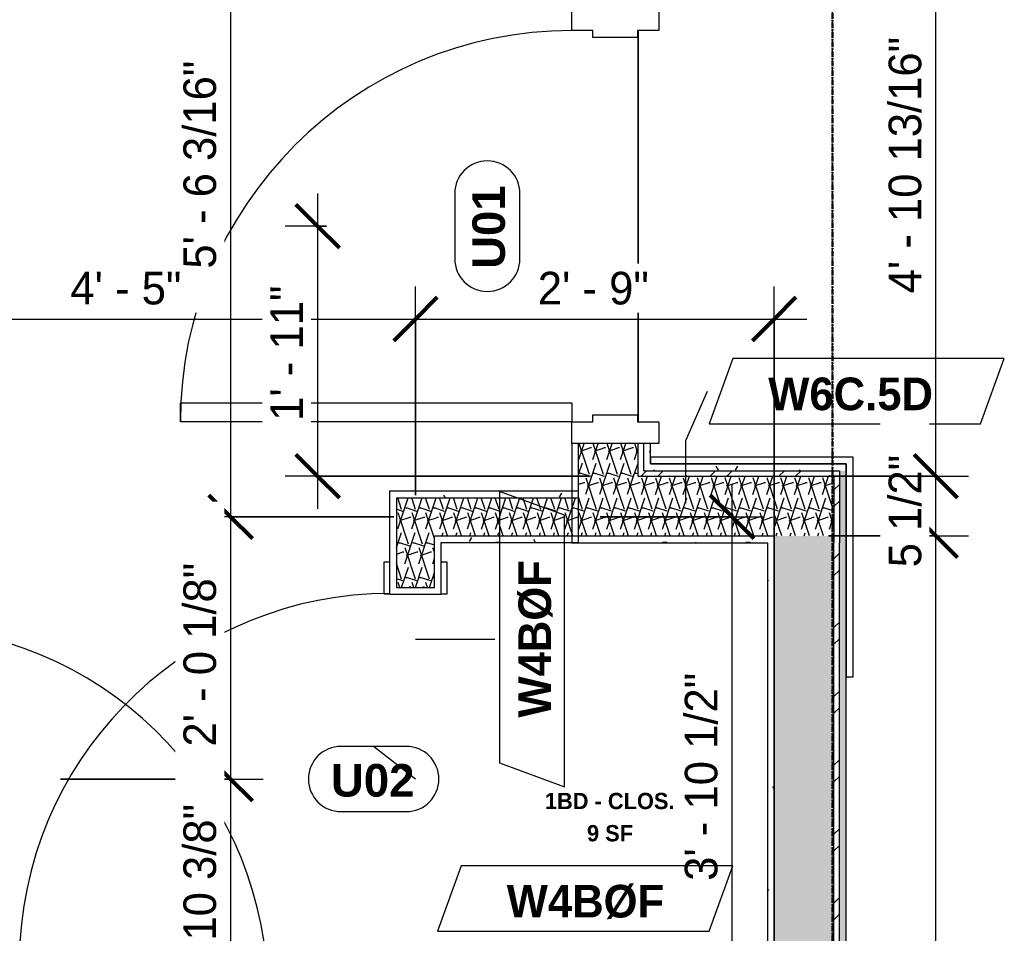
# Model space of a CAD drawing. Header units: inches. Extents: x -4058 to -1781, y 9814 to 12289.
# Drawn here: x -3556.1 to -3465.5, y 10923.4 to 11007.4 of the extents above; entities that cross this region are included whole.
import ezdxf

# ---------------------------------------------------------------- set-up
doc = ezdxf.new("R2010")
doc.units = ezdxf.units.IN
doc.header["$MEASUREMENT"] = 0
doc.linetypes.add('Grid Line 1_2_', pattern=[0.875, 0.5, -0.125, 0.125, -0.125])
doc.linetypes.add('Grid Line 1_2__2_', pattern=[0.875, 0.5, -0.125, 0.125, -0.125])
for name, color, linetype, lineweight in [('0-1', 7, 'Continuous', 5), ('0-4', 55, 'Continuous', 9), ('A-ANNO-DIMS', 211, 'Continuous', 9), ('A-ANNO-DIMS-32', 211, 'Continuous', 9), ('A-AREA-IDEN', 2, 'Continuous', 9), ('A-DOOR-1', 7, 'Continuous', 9), ('A-DOOR-2', 31, 'Continuous', 9), ('A-DOOR-FRAM', 31, 'Continuous', 9), ('A-DOOR-FRAM-1', 7, 'Continuous', 9), ('A-DOOR-IDEN', 31, 'Continuous', 9), ('A-FLOR-1', 7, 'Continuous', 9), ('A-WALL-1', 7, 'Continuous', 9), ('A-WALL-2', 113, 'Continuous', 9), ('A-WALL-IDEN', 211, 'Continuous', 9), ('A-WALL-PATT-1', 9, 'Continuous', 9), ('I-WALL-2', 7, 'Continuous', 9), ('S-GRID-1', 1, 'Grid Line 1_2_', 9), ('S-GRID-2', 1, 'Grid Line 1_2__2_', 30)]:
    doc.layers.add(name, color=color, linetype=linetype, lineweight=lineweight)
doc.styles.add('Arial_B', font='arialbd.ttf', dxfattribs={"height": 3})
doc.styles.add('Century Gothic', font='ufonts.com_century-gothic.ttf', dxfattribs={"height": 3})
doc.styles.add('Century Gothic_B', font='GOTHICB.TTF', dxfattribs={"height": 1.5})
doc.styles.add('Century Gothic_B_1', font='GOTHICB.TTF', dxfattribs={"height": 3})
doc.dimstyles.new('THE_DIMENSION_STRING_2', dxfattribs={"dimscale": 12, "dimtxt": 3.132505, "dimasz": 0.333333, "dimexe": 0.25, "dimexo": 0.166667, "dimgap": 0.041667, "dimtad": 1, "dimdec": 4, "dimrnd": 0.0625, "dimzin": 3, "dimdsep": 46, "dimlunit": 4, "dimtxsty": 'Century Gothic', "dimblk1": 'OBLIQUE', "dimblk2": 'OBLIQUE', "dimsah": 1, "dimcen": 0.09, "dimdle": 0.25, "dimazin": 0, "dimtfac": 1, "dimtdec": 4, "dimtix": 1, "dimtmove": 0, "dimatfit": 3, "dimfxl": 1, "dimtvp": 1, "dimtfill": 1, "dimfrac": 2, "dimtolj": 1, "dimtzin": 0, "dimarcsym": 2})
doc.dimstyles.new('THE_DIMENSION_STRING_4', dxfattribs={"dimscale": 12, "dimtxt": 3.132505, "dimasz": 0.333333, "dimexe": 0.25, "dimexo": 0.166667, "dimgap": 0.041667, "dimtad": 1, "dimdec": 4, "dimrnd": 0.0625, "dimzin": 3, "dimdsep": 46, "dimlunit": 4, "dimtxsty": 'Century Gothic', "dimblk1": 'OBLIQUE', "dimblk2": 'OBLIQUE', "dimsah": 1, "dimcen": 0.09, "dimdle": 0.25, "dimazin": 0, "dimtfac": 1, "dimtdec": 4, "dimtix": 1, "dimtmove": 0, "dimatfit": 3, "dimfxl": 1, "dimtvp": 1, "dimtfill": 1, "dimfrac": 2, "dimtolj": 1, "dimtzin": 0, "dimarcsym": 2})
doc.dimstyles.new('THE_DIMENSION_STRING_5', dxfattribs={"dimscale": 12, "dimtxt": 3.132505, "dimasz": 0.333333, "dimexe": 0.25, "dimexo": 0.166667, "dimgap": 0.041667, "dimtad": 1, "dimdec": 4, "dimrnd": 0.0625, "dimzin": 3, "dimdsep": 46, "dimlunit": 4, "dimtxsty": 'Century Gothic', "dimblk1": 'OBLIQUE', "dimblk2": 'OBLIQUE', "dimsah": 1, "dimcen": 0.09, "dimdle": 0.25, "dimazin": 0, "dimtfac": 1, "dimtdec": 4, "dimtix": 1, "dimtmove": 0, "dimatfit": 3, "dimfxl": 1, "dimtvp": 1, "dimtfill": 1, "dimfrac": 2, "dimtolj": 1, "dimtzin": 0, "dimarcsym": 2})
pattern_1 = [(0, (0, 0), (10.24, 2.56), [0.422, -7.258, 0.422, -7.258, -40.96]), (0, (0, 0), (10.24, 2.56), [-15.36, 0.422, -14.938, 0.422, -7.258, -17.92]), (0, (0, 0), (10.24, 2.56), [-38.4, 0.422, -4.698, 0.422, -12.378]), (120, (3.84, 1.28), (-7.33702503, 7.58810013), [0.422, -7.258, 0.422, -7.258, -40.96]), (120, (3.84, 1.28), (-7.33702503, 7.58810013), [-15.36, 0.422, -14.938, 0.422, -7.258, -17.92]), (120, (3.84, 1.28), (-7.33702503, 7.58810013), [-38.4, 0.422, -4.698, 0.422, -12.378]), (240, (5.12, 6.4), (-2.90297497, -10.14810013), [0.422, -7.258, 0.422, -7.258, -40.96]), (240, (5.12, 6.4), (-2.90297497, -10.14810013), [-15.36, 0.422, -14.938, 0.422, -7.258, -17.92]), (240, (5.12, 6.4), (-2.90297497, -10.14810013), [-38.4, 0.422, -4.698, 0.422, -12.378])]
pattern_2 = [(45, (0, 0), (-3.1678384, 3.1678384), []), (45, (0, 4.8), (-3.1678384, 3.1678384), [])]
pattern_3 = [(161.57, (0.16, 0.16), (-1.279773737, -0.000426766), [0, -9.107, 1.011, 0]), (18.43, (-0.16, 0.16), (-1.279773737, 0.000426766), [0, -9.107, 1.011, 0]), (108.43, (0.16, 0.16), (0.639452382, -3.199964008), [3.035, -7.083]), (71.57, (-0.16, 0.16), (0.639452382, 3.199964008), [3.035, -7.083])]

# ---------------------------------------------------------------- blocks, each defined once
blk = doc.blocks.new('CTR - 1st Phase - Shell_rvt-1-UNIT PLANS - 2ND FLOOR')
at = {"layer": 'A-FLOR-1'}
for p, q in [((-3499.174, 10970.439), (-3499.174, 11006.439)), ((-3499.174, 11006.439), (-3499.174, 10970.439))]:
    blk.add_line(p, q, dxfattribs=at)
at = {"layer": 'S-GRID-1'}
blk.add_line((-3481.324, 9836.18), (-3481.324, 12272.999), dxfattribs=at)
blk = doc.blocks.new('HOLLOW METAL - UNIT DOOR-2191977-UNIT PLANS - 2ND FLOOR')
at = {"layer": 'A-DOOR-1'}
for p, q in [((16.25, -3.875), (18, -3.875)), ((16.25, -39.875), (16.25, -3.875)), ((18, -3.875), (18, -39.875)), ((18, -39.875), (16.25, -39.875))]:
    blk.add_line(p, q, dxfattribs=at)
blk.add_arc((18, -3.875), 36, 180, 270, dxfattribs=at)
at = {"layer": 'A-DOOR-FRAM-1'}
for p, q in [((-20, 4.125), (-18, 4.125)), ((-20, -3.875), (-20, 4.125)), ((-18, 4.125), (-18, 2.1875)), ((18, 4.125), (20, 4.125)), ((18, 2.1875), (18, 4.125)), ((20, 4.125), (20, -3.875)), ((-18, 2.1875), (-17.375, 2.1875)), ((-17.375, 2.1875), (-17.375, -1.9375)), ((17.375, 2.1875), (18, 2.1875)), ((17.375, -1.9375), (17.375, 2.1875)), ((-18, -1.9375), (-18, -3.875)), ((-17.375, -1.9375), (-18, -1.9375)), ((18, -1.9375), (17.375, -1.9375)), ((18, -3.875), (18, -1.9375)), ((-18, -3.875), (-20, -3.875)), ((20, -3.875), (18, -3.875))]:
    blk.add_line(p, q, dxfattribs=at)
blk = doc.blocks.new('CTR - 1st Phase - Common Walls_rvt-1-UNIT PLANS - 2ND FLOOR')
at = {"layer": 'A-WALL-PATT-1'}
h = blk.add_hatch(dxfattribs=at)
h.set_pattern_fill('FP_1', color=256, style=0, pattern_type=2)
h.set_pattern_definition(pattern_1)
h.paths.add_polyline_path([(-3505.299, 10959.939), (-3504.674, 10959.939), (-3504.674, 10968.439), (-3505.299, 10968.439), (-3505.299, 10966.564)], flags=0)
h.paths.add_polyline_path([(-3505.299, 11008.439), (-3504.674, 11008.439), (-3504.674, 11031.477), (-3505.299, 11031.477), (-3505.299, 11023.102)], flags=0)
h = blk.add_hatch(dxfattribs=at)
h.set_pattern_fill('FP_5', color=256, style=0, pattern_type=2)
h.set_pattern_definition(pattern_3)
h.paths.add_polyline_path([(-3499.174, 10965.439), (-3499.174, 10968.439), (-3504.674, 10968.439), (-3504.674, 10965.439)], flags=0)
h.paths.add_polyline_path([(-3503.361, 11008.439), (-3499.174, 11008.439), (-3499.174, 11024.227), (-3504.674, 11024.227), (-3504.674, 11008.439)], flags=0)
h = blk.add_hatch(dxfattribs=at)
h.set_pattern_fill('FP_33', color=256, style=0, pattern_type=2)
h.set_pattern_definition(pattern_2)
h.paths.add_polyline_path([(-3499.174, 10965.939), (-3498.674, 10965.939), (-3498.674, 10968.439), (-3499.174, 10968.439), (-3499.174, 10966.564)], flags=0)
h.paths.add_polyline_path([(-3498.674, 11008.439), (-3498.674, 11023.727), (-3499.174, 11023.727), (-3499.174, 11008.439)], flags=0)
h = blk.add_hatch(dxfattribs=at)
h.set_pattern_fill('FP_1', color=256, style=0, pattern_type=2)
h.set_pattern_definition(pattern_1)
h.paths.add_polyline_path([(-3498.049, 10966.564), (-3498.049, 10968.439), (-3498.674, 10968.439), (-3498.674, 10966.564)], flags=0)
h.paths.add_polyline_path([(-3498.674, 11008.439), (-3498.049, 11008.439), (-3498.049, 11023.727), (-3498.674, 11023.727), (-3498.674, 11023.102)], flags=0)
h = blk.add_hatch(dxfattribs=at)
h.set_pattern_fill('FP_1', color=256, style=0, pattern_type=2)
h.set_pattern_definition(pattern_1)
h.paths.add_polyline_path([(-3480.674, 10965.939), (-3480.049, 10965.939), (-3480.049, 10966.564), (-3498.674, 10966.564), (-3498.674, 10965.939), (-3494.837, 10965.939)], flags=0)
h = blk.add_hatch(dxfattribs=at)
h.set_pattern_fill('FP_5', color=256, style=0, pattern_type=2)
h.set_pattern_definition(pattern_3)
h.paths.add_polyline_path([(-3486.674, 10959.939), (-3481.174, 10959.939), (-3481.174, 10965.439), (-3504.674, 10965.439), (-3504.674, 10959.939), (-3494.837, 10959.939)], flags=0)
h = blk.add_hatch(dxfattribs=at)
h.set_pattern_fill('FP_33', color=256, style=0, pattern_type=2)
h.set_pattern_definition(pattern_2)
h.paths.add_polyline_path([(-3499.174, 10965.439), (-3480.674, 10965.439), (-3480.674, 10965.939), (-3499.174, 10965.939)], flags=0)
h = blk.add_hatch(dxfattribs=at)
h.set_pattern_fill('FP_33', color=256, style=0, pattern_type=2)
h.set_pattern_definition(pattern_2)
h.paths.add_polyline_path([(-3481.174, 10710.939), (-3480.674, 10710.939), (-3480.674, 10965.439), (-3481.174, 10965.439), (-3481.174, 10716.439)], flags=0)
h = blk.add_hatch(dxfattribs=at)
h.set_pattern_fill('FP_1', color=256, style=0, pattern_type=2)
h.set_pattern_definition(pattern_1)
h.paths.add_polyline_path([(-3480.049, 10710.439), (-3480.049, 10965.939), (-3480.674, 10965.939), (-3480.674, 10710.439)], flags=0)
h = blk.add_hatch(dxfattribs=at)
h.set_pattern_fill('FP_1', color=256, style=0, pattern_type=2)
h.set_pattern_definition(pattern_1)
h.paths.add_polyline_path([(-3505.299, 10959.314), (-3486.674, 10959.314), (-3486.674, 10959.939), (-3505.299, 10959.939)], flags=0)
h = blk.add_hatch(dxfattribs=at)
h.set_pattern_fill('FP_1', color=256, style=0, pattern_type=2)
h.set_pattern_definition(pattern_1)
h.paths.add_polyline_path([(-3486.674, 10717.064), (-3486.674, 10834.377), (-3487.299, 10834.377), (-3487.299, 10717.064)], flags=0)
h.paths.add_polyline_path([(-3486.674, 10842.002), (-3486.674, 10959.314), (-3487.299, 10959.314), (-3487.299, 10842.002)], flags=0)
h = blk.add_hatch(dxfattribs=at)
h.set_pattern_fill('FP_5', color=256, style=0, pattern_type=2)
h.set_pattern_definition(pattern_3)
h.paths.add_polyline_path([(-3481.174, 10716.439), (-3481.174, 10959.939), (-3486.674, 10959.939), (-3486.674, 10716.439)], flags=0)
at = {"layer": 'A-WALL-1'}
for p, q in [((-3504.674, 10966.564), (-3504.674, 10968.439)), ((-3499.174, 10966.564), (-3499.174, 10968.439)), ((-3498.674, 10966.564), (-3498.674, 10968.439)), ((-3504.674, 10965.439), (-3504.674, 10966.564)), ((-3499.174, 10965.939), (-3499.174, 10966.564)), ((-3498.674, 10965.939), (-3498.674, 10966.564)), ((-3504.674, 10959.939), (-3504.674, 10965.439)), ((-3499.174, 10965.439), (-3499.174, 10965.939)), ((-3499.174, 10965.439), (-3481.174, 10965.439)), ((-3498.674, 10965.939), (-3480.674, 10965.939)), ((-3481.174, 10965.439), (-3481.174, 10959.939)), ((-3480.674, 10965.939), (-3480.674, 10965.439)), ((-3480.674, 10965.439), (-3480.674, 10959.314)), ((-3504.674, 10959.939), (-3486.674, 10959.939)), ((-3486.674, 10959.939), (-3486.674, 10959.314)), ((-3486.674, 10842.002), (-3486.674, 10959.314)), ((-3481.174, 10959.939), (-3481.174, 10959.314)), ((-3481.174, 10717.064), (-3481.174, 10959.314)), ((-3480.674, 10717.064), (-3480.674, 10959.314))]:
    blk.add_line(p, q, dxfattribs=at)
at = {"layer": 'I-WALL-2'}
for p, q in [((-3505.299, 10968.439), (-3505.299, 10966.564)), ((-3498.049, 10966.564), (-3498.049, 10968.439)), ((-3505.299, 10966.564), (-3505.299, 10959.939)), ((-3479.424, 10967.189), (-3498.049, 10967.189)), ((-3498.049, 10967.189), (-3498.049, 10966.564)), ((-3480.049, 10966.564), (-3498.049, 10966.564)), ((-3498.049, 10966.564), (-3480.049, 10966.564)), ((-3480.049, 10965.939), (-3480.049, 10966.564)), ((-3480.049, 10966.564), (-3480.049, 10946.971)), ((-3479.424, 10966.564), (-3479.424, 10967.189)), ((-3479.424, 10946.971), (-3479.424, 10966.564)), ((-3480.049, 10959.314), (-3480.049, 10965.939)), ((-3505.299, 10959.939), (-3505.299, 10959.314)), ((-3505.299, 10959.314), (-3487.299, 10959.314)), ((-3487.299, 10959.314), (-3487.299, 10881.377)), ((-3480.049, 10717.064), (-3480.049, 10959.314)), ((-3480.049, 10946.971), (-3479.424, 10946.971))]:
    blk.add_line(p, q, dxfattribs=at)
at = {"layer": '0-4', "rotation": 270.0000000000112}
blk.add_blockref('HOLLOW METAL - UNIT DOOR-2191977-UNIT PLANS - 2ND FLOOR', (-3501.424, 10988.439), dxfattribs=at)
blk = doc.blocks.new('CTR - 1st Phase - Structure_rvt-1-UNIT PLANS - 2ND FLOOR')
at = {"layer": 'S-GRID-2'}
blk.add_line((-3481.324, 9814.027), (-3481.324, 12247.501), dxfattribs=at)
blk = doc.blocks.new('SWING - SINGLE - FLUSH - SWING - FLUSH - 2-10 x 6-8 - PRIVACY-3983846-UNIT PLANS - 2ND FLOOR')
at = {"layer": 'A-DOOR-2'}
for p, q in [((15, -2.375), (15, -36.383)), ((17, -2.375), (15, -2.375)), ((17, -2.375), (17, -36.383)), ((17, -36.383), (15, -36.383))]:
    blk.add_line(p, q, dxfattribs=at)
blk.add_arc((17, -2.375), 34.067, 180, 266.63431, dxfattribs=at)
at = {"layer": 'A-DOOR-FRAM'}
for p, q in [((-20, 2.375), (-20, 2.875)), ((-20, 2.875), (-17, 2.875)), ((-17, 2.875), (-17, 2.375)), ((17, 2.375), (17, 2.875)), ((17, 2.875), (20, 2.875)), ((20, 2.875), (20, 2.375)), ((-17, 2.375), (-20, 2.375)), ((20, 2.375), (17, 2.375)), ((-20, -2.375), (-17, -2.375)), ((-20, -2.875), (-20, -2.375)), ((-17, -2.375), (-17, -2.875)), ((17, -2.375), (20, -2.375)), ((17, -2.875), (17, -2.375)), ((20, -2.375), (20, -2.875)), ((-17, -2.875), (-20, -2.875)), ((20, -2.875), (17, -2.875))]:
    blk.add_line(p, q, dxfattribs=at)
blk = doc.blocks.new('SWING - SINGLE - FLUSH - SWING - FLUSH - 2-10 x 6-8 - PRIVACY-3983845-UNIT PLANS - 2ND FLOOR')
at = {"layer": 'A-DOOR-2'}
for p, q in [((15, -2.375), (15, -36.383)), ((17, -2.375), (15, -2.375)), ((17, -2.375), (17, -36.383)), ((17, -36.383), (15, -36.383))]:
    blk.add_line(p, q, dxfattribs=at)
blk.add_arc((17, -2.375), 34.067, 180, 266.63431, dxfattribs=at)
at = {"layer": 'A-DOOR-FRAM'}
for p, q in [((-20, 2.375), (-20, 2.875)), ((-20, 2.875), (-17, 2.875)), ((-17, 2.875), (-17, 2.375)), ((17, 2.375), (17, 2.875)), ((17, 2.875), (20, 2.875)), ((20, 2.875), (20, 2.375)), ((-17, 2.375), (-20, 2.375)), ((20, 2.375), (17, 2.375)), ((-20, -2.375), (-17, -2.375)), ((-20, -2.875), (-20, -2.375)), ((-17, -2.375), (-17, -2.875)), ((17, -2.375), (20, -2.375)), ((17, -2.875), (17, -2.375)), ((20, -2.375), (20, -2.875)), ((-17, -2.875), (-20, -2.875)), ((20, -2.875), (17, -2.875))]:
    blk.add_line(p, q, dxfattribs=at)
blk = doc.blocks.new('DIMBLOCK272-UNIT PLANS - 2ND FLOOR')
at = {"layer": 'A-ANNO-DIMS-32'}
for p, q in [((-3572.674, 10974.564), (-3572.674, 10982.893)), ((-3519.674, 10963.689), (-3519.674, 10982.893)), ((-3572.674, 10979.893), (-3519.674, 10979.893)), ((-3572.674, 10979.893), (-3572.674, 10974.564)), ((-3519.674, 10979.893), (-3519.674, 10963.689))]:
    blk.add_line(p, q, dxfattribs=at)
at = {"layer": 'A-ANNO-DIMS-32', "lineweight": 50}
for p, q in [((-3572.674, 10979.893), (-3570.674, 10981.893)), ((-3519.674, 10979.893), (-3517.674, 10981.893)), ((-3572.674, 10979.893), (-3574.674, 10977.893)), ((-3519.674, 10979.893), (-3521.674, 10977.893))]:
    blk.add_line(p, q, dxfattribs=at)
at = {"layer": 'A-ANNO-DIMS-32', "color": 0, "insert": (-3551.419, 10984.238), "char_height": 3, "width": 12.58969, "attachment_point": 1, "line_spacing_factor": 0.984502, "style": 'Century Gothic', "bg_fill": 3, "box_fill_scale": 1.25, "bg_fill_color": 256, "bg_fill_true_color": 13158600, "bg_fill_transparency": 0}
blk.add_mtext('4\' - 5"', dxfattribs=at)
blk = doc.blocks.new('_Oblique')
at = {"color": 0, "linetype": 'ByBlock', "lineweight": -2}
blk.add_line((-0.5, -0.5), (0.5, 0.5), dxfattribs=at)
blk = doc.blocks.new('DIMBLOCK273-UNIT PLANS - 2ND FLOOR')
at = {"layer": 'A-ANNO-DIMS-32'}
for p, q in [((-3519.674, 10963.689), (-3519.674, 10982.893)), ((-3486.674, 10919.564), (-3486.674, 10982.893)), ((-3519.674, 10979.893), (-3483.674, 10979.893)), ((-3519.674, 10979.893), (-3519.674, 10963.689)), ((-3486.674, 10979.893), (-3486.674, 10919.564))]:
    blk.add_line(p, q, dxfattribs=at)
at = {"layer": 'A-ANNO-DIMS-32', "lineweight": 50}
for p, q in [((-3519.674, 10979.893), (-3517.674, 10981.893)), ((-3486.674, 10979.893), (-3484.674, 10981.893)), ((-3519.674, 10979.893), (-3521.674, 10977.893)), ((-3486.674, 10979.893), (-3488.674, 10977.893))]:
    blk.add_line(p, q, dxfattribs=at)
at = {"layer": 'A-ANNO-DIMS-32', "color": 0, "insert": (-3508.419, 10984.238), "char_height": 3, "width": 12.58969, "attachment_point": 1, "line_spacing_factor": 0.984502, "style": 'Century Gothic', "bg_fill": 3, "box_fill_scale": 1.25, "bg_fill_color": 256, "bg_fill_true_color": 13158600, "bg_fill_transparency": 0}
blk.add_mtext('2\' - 9"', dxfattribs=at)
blk = doc.blocks.new('DIMBLOCK277-UNIT PLANS - 2ND FLOOR')
at = {"layer": 'A-ANNO-DIMS-32'}
for p, q in [((-3490.553, 10915.189), (-3490.553, 10964.689)), ((-3502.674, 10961.689), (-3487.553, 10961.689)), ((-3490.553, 10961.689), (-3502.674, 10961.689)), ((-3491.381, 10915.189), (-3487.553, 10915.189)), ((-3490.553, 10915.189), (-3491.381, 10915.189))]:
    blk.add_line(p, q, dxfattribs=at)
at = {"layer": 'A-ANNO-DIMS-32', "lineweight": 50}
for p, q in [((-3490.553, 10961.689), (-3492.553, 10963.689)), ((-3490.553, 10961.689), (-3488.553, 10959.689)), ((-3490.553, 10915.189), (-3492.553, 10917.189)), ((-3490.553, 10915.189), (-3488.553, 10913.189))]:
    blk.add_line(p, q, dxfattribs=at)
at = {"layer": 'A-ANNO-DIMS-32', "color": 0, "insert": (-3494.898, 10928.197), "char_height": 3, "width": 24.5827, "attachment_point": 1, "rotation": 90, "line_spacing_factor": 0.984502, "style": 'Century Gothic', "bg_fill": 3, "box_fill_scale": 1.25, "bg_fill_color": 256, "bg_fill_true_color": 13158600, "bg_fill_transparency": 0}
blk.add_mtext('3\' - 10 1/2"', dxfattribs=at)
blk = doc.blocks.new('Wall Tag - Arch Wall-3956453-UNIT PLANS - 2ND FLOOR')
at = {"layer": 'A-WALL-IDEN'}
for p, q in [((-0.3561, 0.0937), (-0.4244, -0.0937)), ((0.4244, 0.0937), (-0.3561, 0.0937)), ((0.3561, -0.0937), (0.4244, 0.0937)), ((-0.4244, -0.0937), (0.3561, -0.0937))]:
    blk.add_line(p, q, dxfattribs=at)
blk = doc.blocks.new('DIMBLOCK425-UNIT PLANS - 2ND FLOOR')
at = {"layer": 'A-ANNO-DIMS-32'}
for p, q in [((-3536.672, 11030.852), (-3536.672, 10961.689)), ((-3503.674, 11027.852), (-3539.672, 11027.852)), ((-3536.672, 11027.852), (-3503.674, 11027.852)), ((-3521.674, 10961.689), (-3539.672, 10961.689)), ((-3536.672, 10961.689), (-3521.674, 10961.689))]:
    blk.add_line(p, q, dxfattribs=at)
at = {"layer": 'A-ANNO-DIMS-32', "lineweight": 50}
for p, q in [((-3536.672, 11027.852), (-3538.672, 11029.852)), ((-3536.672, 11027.852), (-3534.672, 11025.852)), ((-3536.672, 10961.689), (-3538.672, 10963.689)), ((-3536.672, 10961.689), (-3534.672, 10959.689))]:
    blk.add_line(p, q, dxfattribs=at)
at = {"layer": 'A-ANNO-DIMS-32', "color": 0, "insert": (-3541.017, 10984.528), "char_height": 3, "width": 24.5827, "attachment_point": 1, "rotation": 90, "line_spacing_factor": 0.984502, "style": 'Century Gothic', "bg_fill": 3, "box_fill_scale": 1.25, "bg_fill_color": 256, "bg_fill_true_color": 13158600, "bg_fill_transparency": 0}
blk.add_mtext('5\' - 6 3/16"', dxfattribs=at)
blk = doc.blocks.new('DIMBLOCK426-UNIT PLANS - 2ND FLOOR')
at = {"layer": 'A-ANNO-DIMS-32', "lineweight": 50}
for p, q in [((-3536.672, 10961.689), (-3538.672, 10963.689)), ((-3536.672, 10961.689), (-3534.672, 10959.689)), ((-3536.672, 10937.564), (-3538.672, 10939.564)), ((-3536.672, 10937.564), (-3534.672, 10935.564))]:
    blk.add_line(p, q, dxfattribs=at)
at = {"layer": 'A-ANNO-DIMS-32'}
for p, q in [((-3521.674, 10961.689), (-3539.672, 10961.689)), ((-3536.672, 10961.689), (-3536.672, 10937.564)), ((-3536.672, 10961.689), (-3521.674, 10961.689)), ((-3552.323, 10937.564), (-3533.672, 10937.564)), ((-3536.672, 10937.564), (-3552.323, 10937.564))]:
    blk.add_line(p, q, dxfattribs=at)
at = {"layer": 'A-ANNO-DIMS-32', "color": 0, "insert": (-3541.017, 10940.553), "char_height": 3, "width": 21.77837, "attachment_point": 1, "rotation": 90, "line_spacing_factor": 0.984502, "style": 'Century Gothic', "bg_fill": 3, "box_fill_scale": 1.25, "bg_fill_color": 256, "bg_fill_true_color": 13158600, "bg_fill_transparency": 0}
blk.add_mtext('2\' - 0 1/8"', dxfattribs=at)
blk = doc.blocks.new('DIMBLOCK427-UNIT PLANS - 2ND FLOOR')
at = {"layer": 'A-ANNO-DIMS-32', "lineweight": 50}
for p, q in [((-3536.672, 10937.564), (-3538.672, 10939.564)), ((-3536.672, 10937.564), (-3534.672, 10935.564)), ((-3536.672, 10915.189), (-3538.672, 10917.189)), ((-3536.672, 10915.189), (-3534.672, 10913.189))]:
    blk.add_line(p, q, dxfattribs=at)
at = {"layer": 'A-ANNO-DIMS-32'}
for p, q in [((-3552.323, 10937.564), (-3533.672, 10937.564)), ((-3536.672, 10937.564), (-3552.323, 10937.564)), ((-3536.672, 10937.564), (-3536.672, 10915.189)), ((-3535.844, 10915.189), (-3539.672, 10915.189)), ((-3536.672, 10915.189), (-3535.844, 10915.189))]:
    blk.add_line(p, q, dxfattribs=at)
at = {"layer": 'A-ANNO-DIMS-32', "color": 0, "insert": (-3541.017, 10916.134), "char_height": 3, "width": 24.5827, "attachment_point": 1, "rotation": 90, "line_spacing_factor": 0.984502, "style": 'Century Gothic', "bg_fill": 3, "box_fill_scale": 1.25, "bg_fill_color": 256, "bg_fill_true_color": 13158600, "bg_fill_transparency": 0}
blk.add_mtext('1\' - 10 3/8"', dxfattribs=at)
blk = doc.blocks.new('Door Tag - Type Mark-2601225-UNIT PLANS - 2ND FLOOR')
at = {"layer": 'A-DOOR-IDEN'}
for p, q in [((0.09375, 0.09375), (-0.09375, 0.09375)), ((-0.09375, -0.09375), (0.09375, -0.09375))]:
    blk.add_line(p, q, dxfattribs=at)
for centre, start, end in [((-0.09375, 0), 90, 270), ((0.09375, 0), 270, 90)]:
    blk.add_arc(centre, 0.09375, start, end, dxfattribs=at)
blk = doc.blocks.new('DIMBLOCK924-UNIT PLANS - 2ND FLOOR')
at = {"layer": 'A-ANNO-DIMS-32'}
for p, q in [((-3852.474, 10981.189), (-3852.474, 11104.71)), ((-3486.674, 11056.78), (-3486.674, 11104.71)), ((-3855.474, 11101.71), (-3483.674, 11101.71)), ((-3852.474, 11101.71), (-3852.474, 10981.189)), ((-3486.674, 11101.71), (-3486.674, 11056.78))]:
    blk.add_line(p, q, dxfattribs=at)
at = {"layer": 'A-ANNO-DIMS-32', "lineweight": 50}
for p, q in [((-3852.474, 11101.71), (-3850.474, 11103.71)), ((-3486.674, 11101.71), (-3484.674, 11103.71)), ((-3852.474, 11101.71), (-3854.474, 11099.71)), ((-3486.674, 11101.71), (-3488.674, 11099.71))]:
    blk.add_line(p, q, dxfattribs=at)
at = {"layer": 'A-ANNO-DIMS-32', "color": 0, "insert": (-3682.153, 11106.055), "char_height": 3, "width": 30.19138, "attachment_point": 1, "line_spacing_factor": 0.984502, "style": 'Century Gothic', "bg_fill": 3, "box_fill_scale": 1.25, "bg_fill_color": 256, "bg_fill_true_color": 13158600, "bg_fill_transparency": 0}
blk.add_mtext('30\' - 5 13/16"', dxfattribs=at)
blk = doc.blocks.new('DIMBLOCK1093-UNIT PLANS - 2ND FLOOR')
at = {"layer": 'A-ANNO-DIMS-32', "lineweight": 50}
for p, q in [((-3471.802, 10959.939), (-3473.802, 10961.939)), ((-3471.802, 10959.939), (-3469.802, 10957.939)), ((-3471.802, 10841.502), (-3473.802, 10843.502)), ((-3471.802, 10841.502), (-3469.802, 10839.502))]:
    blk.add_line(p, q, dxfattribs=at)
at = {"layer": 'A-ANNO-DIMS-32'}
for p, q in [((-3481.674, 10959.939), (-3468.802, 10959.939)), ((-3471.802, 10959.939), (-3481.674, 10959.939)), ((-3471.802, 10841.502), (-3471.802, 10959.939)), ((-3481.674, 10841.502), (-3468.802, 10841.502)), ((-3471.802, 10841.502), (-3481.674, 10841.502))]:
    blk.add_line(p, q, dxfattribs=at)
at = {"layer": 'A-ANNO-DIMS-32', "color": 0, "insert": (-3476.147, 10889.309), "char_height": 3, "width": 27.38704, "attachment_point": 1, "rotation": 90, "line_spacing_factor": 0.984502, "style": 'Century Gothic', "bg_fill": 3, "box_fill_scale": 1.25, "bg_fill_color": 256, "bg_fill_true_color": 13158600, "bg_fill_transparency": 0}
blk.add_mtext('9\' - 10 7/16"', dxfattribs=at)
blk = doc.blocks.new('DIMBLOCK1094-UNIT PLANS - 2ND FLOOR')
at = {"layer": 'A-ANNO-DIMS-32', "lineweight": 50}
for p, q in [((-3471.802, 10965.439), (-3473.802, 10967.439)), ((-3471.802, 10965.439), (-3469.802, 10963.439)), ((-3471.802, 10959.939), (-3473.802, 10961.939)), ((-3471.802, 10959.939), (-3469.802, 10957.939))]:
    blk.add_line(p, q, dxfattribs=at)
at = {"layer": 'A-ANNO-DIMS-32'}
for p, q in [((-3481.674, 10965.439), (-3468.802, 10965.439)), ((-3471.802, 10965.439), (-3481.674, 10965.439)), ((-3471.802, 10959.939), (-3471.802, 10965.439)), ((-3481.674, 10959.939), (-3468.802, 10959.939)), ((-3471.802, 10959.939), (-3481.674, 10959.939))]:
    blk.add_line(p, q, dxfattribs=at)
at = {"layer": 'A-ANNO-DIMS-32', "color": 0, "insert": (-3476.147, 10957.046), "char_height": 3, "width": 13.54435, "attachment_point": 1, "rotation": 90, "line_spacing_factor": 0.984502, "style": 'Century Gothic', "bg_fill": 3, "box_fill_scale": 1.25, "bg_fill_color": 256, "bg_fill_true_color": 13158600, "bg_fill_transparency": 0}
blk.add_mtext('5 1/2"', dxfattribs=at)
blk = doc.blocks.new('DIMBLOCK1095-UNIT PLANS - 2ND FLOOR')
at = {"layer": 'A-ANNO-DIMS-32', "lineweight": 50}
for p, q in [((-3471.802, 11024.227), (-3473.802, 11026.227)), ((-3471.802, 11024.227), (-3469.802, 11022.227)), ((-3471.802, 10965.439), (-3473.802, 10967.439)), ((-3471.802, 10965.439), (-3469.802, 10963.439))]:
    blk.add_line(p, q, dxfattribs=at)
at = {"layer": 'A-ANNO-DIMS-32'}
for p, q in [((-3481.674, 11024.227), (-3468.802, 11024.227)), ((-3471.802, 11024.227), (-3481.674, 11024.227)), ((-3471.802, 10965.439), (-3471.802, 11024.227)), ((-3481.674, 10965.439), (-3468.802, 10965.439)), ((-3471.802, 10965.439), (-3481.674, 10965.439))]:
    blk.add_line(p, q, dxfattribs=at)
at = {"layer": 'A-ANNO-DIMS-32', "color": 0, "insert": (-3476.147, 10982.253), "char_height": 3, "width": 30.19138, "attachment_point": 1, "rotation": 90, "line_spacing_factor": 0.984502, "style": 'Century Gothic', "bg_fill": 3, "box_fill_scale": 1.25, "bg_fill_color": 256, "bg_fill_true_color": 13158600, "bg_fill_transparency": 0}
blk.add_mtext('4\' - 10 13/16"', dxfattribs=at)
blk = doc.blocks.new('DIMBLOCK1239-UNIT PLANS - 2ND FLOOR')
at = {"layer": 'A-ANNO-DIMS-32'}
for p, q in [((-3528.672, 10991.439), (-3528.672, 10962.439)), ((-3527.844, 10988.439), (-3531.672, 10988.439)), ((-3528.672, 10988.439), (-3527.844, 10988.439)), ((-3503.674, 10965.439), (-3531.672, 10965.439)), ((-3528.672, 10965.439), (-3503.674, 10965.439))]:
    blk.add_line(p, q, dxfattribs=at)
at = {"layer": 'A-ANNO-DIMS-32', "lineweight": 50}
for p, q in [((-3528.672, 10988.439), (-3530.672, 10990.439)), ((-3528.672, 10988.439), (-3526.672, 10986.439)), ((-3528.672, 10965.439), (-3530.672, 10967.439)), ((-3528.672, 10965.439), (-3526.672, 10963.439))]:
    blk.add_line(p, q, dxfattribs=at)
at = {"layer": 'A-ANNO-DIMS-32', "color": 0, "insert": (-3533.017, 10970.525), "char_height": 3, "width": 15.39402, "attachment_point": 1, "rotation": 90, "line_spacing_factor": 0.984502, "style": 'Century Gothic', "bg_fill": 3, "box_fill_scale": 1.25, "bg_fill_color": 256, "bg_fill_true_color": 13158600, "bg_fill_transparency": 0}
blk.add_mtext('1\' - 11"', dxfattribs=at)

msp = doc.modelspace()

# ---------------------------------------------------------------- hatches: boundary and pattern name
at = {"layer": 'A-WALL-PATT-1'}
h = msp.add_hatch(dxfattribs=at)
h.set_pattern_fill('FP_1', color=256, style=0, pattern_type=2)
h.set_pattern_definition(pattern_1)
h.paths.add_polyline_path([(-3504.67374, 10963.4394), (-3504.67374, 10964.0644), (-3521.42374, 10964.0644), (-3521.42374, 10963.4394), (-3511.99323, 10963.4394)], flags=0)
h = msp.add_hatch(dxfattribs=at)
h.set_pattern_fill('FP_5', color=256, style=0, pattern_type=2)
h.set_pattern_definition(pattern_3)
h.paths.add_polyline_path([(-3521.42374, 10916.9394), (-3517.92374, 10916.9394), (-3517.92374, 10919.9394), (-3521.42374, 10919.9394), (-3521.42374, 10917.5644)], flags=0)
h.paths.add_polyline_path([(-3519.67374, 10955.1894), (-3517.92374, 10955.1894), (-3517.92374, 10963.4394), (-3521.42374, 10963.4394), (-3521.42374, 10955.1894)], flags=0)
h = msp.add_hatch(dxfattribs=at)
h.set_pattern_fill('FP_5', color=256, style=0, pattern_type=2)
h.set_pattern_definition(pattern_3)
h.paths.add_polyline_path([(-3504.67374, 10959.9394), (-3504.67374, 10963.4394), (-3517.92374, 10963.4394), (-3517.92374, 10959.9394), (-3511.99323, 10959.9394)], flags=0)
h = msp.add_hatch(dxfattribs=at)
h.set_pattern_fill('FP_1', color=256, style=0, pattern_type=2)
h.set_pattern_definition(pattern_1)
h.paths.add_polyline_path([(-3504.67374, 10959.3144), (-3504.67374, 10959.9394), (-3517.29874, 10959.9394), (-3517.29874, 10959.3144), (-3511.99323, 10959.3144)], flags=0)

# ---------------------------------------------------------------- linework, layer by layer
at = {"layer": 'A-WALL-2'}
for p, q in [((-3504.67374, 10964.0644), (-3522.04874, 10964.0644)), ((-3522.04874, 10964.0644), (-3522.04874, 10954.5644)), ((-3504.67374, 10959.3144), (-3504.67374, 10964.0644)), ((-3521.42374, 10963.4394), (-3504.67374, 10963.4394)), ((-3521.42374, 10963.4394), (-3521.42374, 10955.1894)), ((-3517.92374, 10959.9394), (-3504.67374, 10959.9394)), ((-3517.92374, 10955.1894), (-3517.92374, 10959.9394)), ((-3517.29874, 10959.3144), (-3504.67374, 10959.3144)), ((-3517.29874, 10954.5644), (-3517.29874, 10959.3144)), ((-3522.04874, 10954.5644), (-3517.29874, 10954.5644)), ((-3521.42374, 10955.1894), (-3517.92374, 10955.1894))]:
    msp.add_line(p, q, dxfattribs=at)

# ---------------------------------------------------------------- block references
at = {"layer": '0-1'}
for name in ['CTR - 1st Phase - Shell_rvt-1-UNIT PLANS - 2ND FLOOR', 'CTR - 1st Phase - Structure_rvt-1-UNIT PLANS - 2ND FLOOR', 'CTR - 1st Phase - Common Walls_rvt-1-UNIT PLANS - 2ND FLOOR']:
    msp.add_blockref(name, (0, 0), dxfattribs=at)
at = {"layer": 'A-DOOR-2'}
for name, p, rotation in [('SWING - SINGLE - FLUSH - SWING - FLUSH - 2-10 x 6-8 - PRIVACY-3983845-UNIT PLANS - 2ND FLOOR', (-3519.67374, 10937.5644), 270.0000000000081), ('SWING - SINGLE - FLUSH - SWING - FLUSH - 2-10 x 6-8 - PRIVACY-3983846-UNIT PLANS - 2ND FLOOR', (-3550.29874, 10915.1894), 180)]:
    msp.add_blockref(name, p, dxfattribs=dict(at, rotation=rotation))

# ---------------------------------------------------------------- next in the draw order: dimensions: what is measured, and where the dimension line sits
at = {"layer": 'A-ANNO-DIMS'}
dim = msp.add_linear_dim(base=(-3519.67374, 10979.89312), p1=(-3572.67374, 10972.5644), p2=(-3519.67374, 10961.6894), dimstyle='THE_DIMENSION_STRING_2', override={"dimpost": '<>', "dimfxl": 54.104211}, dxfattribs=at)
dim.commit()
dim.dimension.update_dxf_attribs({"geometry": 'DIMBLOCK272-UNIT PLANS - 2ND FLOOR', "text_midpoint": (-3546.17374, 10981.96858)})

# ---------------------------------------------------------------- next in the draw order: dimensions: what is measured, and where the dimension line sits
dim = msp.add_linear_dim(base=(-3486.67374, 10979.89312), p1=(-3519.67374, 10961.6894), p2=(-3486.67374, 10917.5644), dimstyle='THE_DIMENSION_STRING_2', override={"dimpost": '<>', "dimfxl": 55.100051}, dxfattribs=at)
dim.commit()
dim.dimension.update_dxf_attribs({"geometry": 'DIMBLOCK273-UNIT PLANS - 2ND FLOOR', "text_midpoint": (-3503.17374, 10981.96858)})

# ---------------------------------------------------------------- next in the draw order: linework, layer by layer
at = {"layer": 'A-WALL-IDEN'}
msp.add_line((-3494.79661, 10968.727), (-3492.81774, 10973.2584), dxfattribs=at)

# ---------------------------------------------------------------- next in the draw order: block references
at = {"layer": 'A-WALL-IDEN', "xscale": 31.99999999999999, "yscale": 31.99999999999999, "zscale": 31.99999999999999}
msp.add_blockref('Wall Tag - Arch Wall-3956453-UNIT PLANS - 2ND FLOOR', (-3479.08603, 10973.2584), dxfattribs=at)

# ---------------------------------------------------------------- next in the draw order: texts
at = {"layer": 'A-WALL-IDEN', "insert": (-3487.22164, 10974.50593), "char_height": 3, "width": 19.594, "attachment_point": 1, "style": 'Century Gothic_B_1'}
msp.add_mtext('W6C.5D', dxfattribs=at)
at = {"layer": 'A-WALL-IDEN', "insert": (-3510.20105, 10943.21923), "char_height": 3, "width": 17.372, "attachment_point": 1, "rotation": 90, "style": 'Century Gothic_B_1'}
msp.add_mtext('W4BØF', dxfattribs=at)

# ---------------------------------------------------------------- next in the draw order: dimensions: what is measured, and where the dimension line sits
at = {"layer": 'A-ANNO-DIMS'}
for base, p1, p2, dimstyle, override, picture, middle in [((-3490.55294, 10961.6894), (-3493.38137, 10915.1894), (-3504.67374, 10961.6894), 'THE_DIMENSION_STRING_2', {"dimpost": '<>', "dimfxl": 47.851515}, 'DIMBLOCK277-UNIT PLANS - 2ND FLOOR', (-3492.79462, 10938.4394)), ((-3471.80166, 10959.9394), (-3483.67374, 10841.5019), (-3483.67374, 10959.9394), 'THE_DIMENSION_STRING_5', {"dimpost": '<>', "dimfxl": 118.4375}, 'DIMBLOCK1093-UNIT PLANS - 2ND FLOOR', (-3474.04334, 10900.72065))]:
    dim = msp.add_linear_dim(base=base, p1=p1, p2=p2, angle=90, dimstyle=dimstyle, override=override, dxfattribs=at)
    dim.commit()
    dim.dimension.update_dxf_attribs({"geometry": picture, "text_midpoint": middle})

# ---------------------------------------------------------------- next in the draw order: linework, layer by layer
at = {"layer": 'A-WALL-IDEN'}
msp.add_line((-3494.79661, 10962.9394), (-3494.79661, 10968.727), dxfattribs=at)

# ---------------------------------------------------------------- next in the draw order: block references
at = {"layer": 'A-WALL-IDEN', "xscale": 31.99999999999999, "yscale": 31.99999999999999, "zscale": 31.99999999999999}
msp.add_blockref('Wall Tag - Arch Wall-3956453-UNIT PLANS - 2ND FLOOR', (-3504.06179, 10926.57546), dxfattribs=at)

# ---------------------------------------------------------------- next in the draw order: texts
at = {"layer": 'A-AREA-IDEN', "char_height": 1.5, "attachment_point": 1, "style": 'Century Gothic_B'}
for s, insert, width in [('1BD - CLOS.', (-3507.76827, 10936.29109), 13.837), ('9 SF', (-3503.89425, 10933.32939), 4.444)]:
    msp.add_mtext(s, dxfattribs=dict(at, insert=insert, width=width))
at = {"layer": 'A-WALL-IDEN', "insert": (-3511.27771, 10927.823), "char_height": 3, "width": 17.372, "attachment_point": 1, "style": 'Century Gothic_B_1'}
msp.add_mtext('W4BØF', dxfattribs=at)

# ---------------------------------------------------------------- next in the draw order: dimensions: what is measured, and where the dimension line sits
at = {"layer": 'A-ANNO-DIMS'}
for base, p1, p2, dimstyle, override, picture, middle in [((-3536.67199, 10961.6894), (-3501.67374, 11027.8519), (-3519.67374, 10961.6894), 'THE_DIMENSION_STRING_2', {"dimpost": '<>', "dimfxl": 68.567313}, 'DIMBLOCK425-UNIT PLANS - 2ND FLOOR', (-3538.91366, 10994.77065)), ((-3471.80166, 10965.4394), (-3483.67374, 10959.9394), (-3483.67374, 10965.4394), 'THE_DIMENSION_STRING_5', {"dimpost": '<>', "dimfxl": 5.5}, 'DIMBLOCK1094-UNIT PLANS - 2ND FLOOR', (-3474.04334, 10962.6894))]:
    dim = msp.add_linear_dim(base=base, p1=p1, p2=p2, angle=90, dimstyle=dimstyle, override=override, dxfattribs=at)
    dim.commit()
    dim.dimension.update_dxf_attribs({"geometry": picture, "text_midpoint": middle})

# ---------------------------------------------------------------- next in the draw order: block references
at = {"layer": 'A-WALL-IDEN', "xscale": 31.99999999999999, "yscale": 31.99999999999999, "zscale": 31.99999999999999, "rotation": 89.99999999999991}
msp.add_blockref('Wall Tag - Arch Wall-3956453-UNIT PLANS - 2ND FLOOR', (-3508.95351, 10950.43515), dxfattribs=at)

# ---------------------------------------------------------------- next in the draw order: dimensions: what is measured, and where the dimension line sits
at = {"layer": 'A-ANNO-DIMS'}
dim = msp.add_linear_dim(base=(-3486.67374, 11101.70997), p1=(-3852.47374, 10979.1894), p2=(-3486.67374, 11054.77972), dimstyle='THE_DIMENSION_STRING_4', override={"dimpost": '<>', "dimfxl": 373.528495}, dxfattribs=at)
dim.commit()
dim.dimension.update_dxf_attribs({"geometry": 'DIMBLOCK924-UNIT PLANS - 2ND FLOOR', "text_midpoint": (-3669.57374, 11103.95164)})
dim = msp.add_linear_dim(base=(-3536.67199, 10937.5644), p1=(-3519.67374, 10961.6894), p2=(-3550.323, 10937.5644), angle=90, dimstyle='THE_DIMENSION_STRING_2', override={"dimpost": '<>', "dimfxl": 39.005037}, dxfattribs=at)
dim.commit()
dim.dimension.update_dxf_attribs({"geometry": 'DIMBLOCK426-UNIT PLANS - 2ND FLOOR', "text_midpoint": (-3538.91366, 10949.6269)})

# ---------------------------------------------------------------- next in the draw order: linework, layer by layer
at = {"layer": 'A-DOOR-IDEN'}
msp.add_line((-3519.67374, 10937.5644), (-3523.51855, 10940.5644), dxfattribs=at)
at = {"layer": 'A-WALL-IDEN'}
msp.add_line((-3519.67374, 10950.43515), (-3512.37153, 10950.43515), dxfattribs=at)

# ---------------------------------------------------------------- next in the draw order: block references
at = {"layer": 'A-DOOR-IDEN', "xscale": 31.99999999999999, "yscale": 31.99999999999999, "zscale": 31.99999999999999}
msp.add_blockref('Door Tag - Type Mark-2601225-UNIT PLANS - 2ND FLOOR', (-3523.51855, 10937.5644), dxfattribs=at)

# ---------------------------------------------------------------- next in the draw order: texts
at = {"layer": 'A-DOOR-IDEN', "insert": (-3527.45044, 10938.94425), "char_height": 3, "width": 9.393, "attachment_point": 1, "style": 'Arial_B'}
msp.add_mtext('U02', dxfattribs=at)

# ---------------------------------------------------------------- next in the draw order: dimensions: what is measured, and where the dimension line sits
at = {"layer": 'A-ANNO-DIMS'}
for base, p1, p2, dimstyle, override, picture, middle in [((-3471.80166, 11024.2269), (-3483.67374, 10965.4394), (-3483.67374, 11024.2269), 'THE_DIMENSION_STRING_5', {"dimpost": '<>', "dimfxl": 58.7875}, 'DIMBLOCK1095-UNIT PLANS - 2ND FLOOR', (-3474.04334, 10994.83315)), ((-3528.67199, 10965.4394), (-3525.84356, 10988.4394), (-3501.67374, 10965.4394), 'THE_DIMENSION_STRING_5', {"dimpost": '<>', "dimfxl": 33.364361}, 'DIMBLOCK1239-UNIT PLANS - 2ND FLOOR', (-3530.67199, 10976.9394)), ((-3536.67199, 10915.1894), (-3550.323, 10937.5644), (-3533.84356, 10915.1894), 'THE_DIMENSION_STRING_2', {"dimpost": '<>', "dimfxl": 27.78871}, 'DIMBLOCK427-UNIT PLANS - 2ND FLOOR', (-3538.91366, 10926.3769))]:
    dim = msp.add_linear_dim(base=base, p1=p1, p2=p2, angle=90, dimstyle=dimstyle, override=override, dxfattribs=at)
    dim.commit()
    dim.dimension.update_dxf_attribs({"geometry": picture, "text_midpoint": middle})

# ---------------------------------------------------------------- next in the draw order: block references
at = {"layer": 'A-DOOR-IDEN', "xscale": 31.99999999999999, "yscale": 31.99999999999999, "zscale": 31.99999999999999, "rotation": 89.99999999999991}
msp.add_blockref('Door Tag - Type Mark-2601225-UNIT PLANS - 2ND FLOOR', (-3513.06098, 10988.4394), dxfattribs=at)

# ---------------------------------------------------------------- next in the draw order: texts
at = {"layer": 'A-DOOR-IDEN', "insert": (-3514.44083, 10984.50751), "char_height": 3, "width": 9.393, "attachment_point": 1, "rotation": 90, "style": 'Arial_B'}
msp.add_mtext('U01', dxfattribs=at)

doc.saveas('drawing.dxf')
